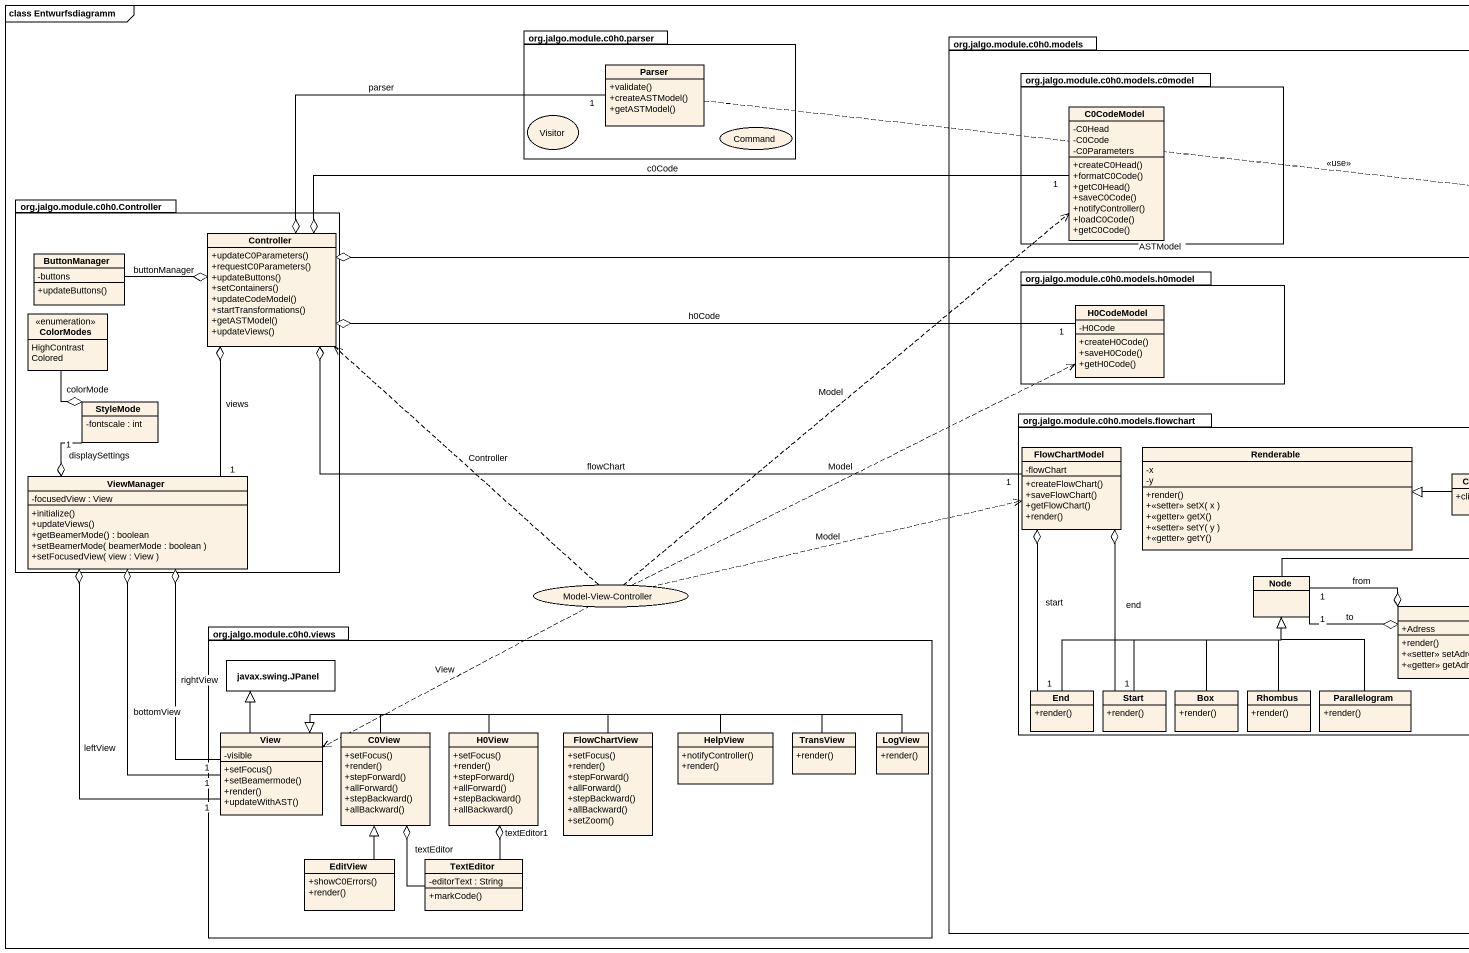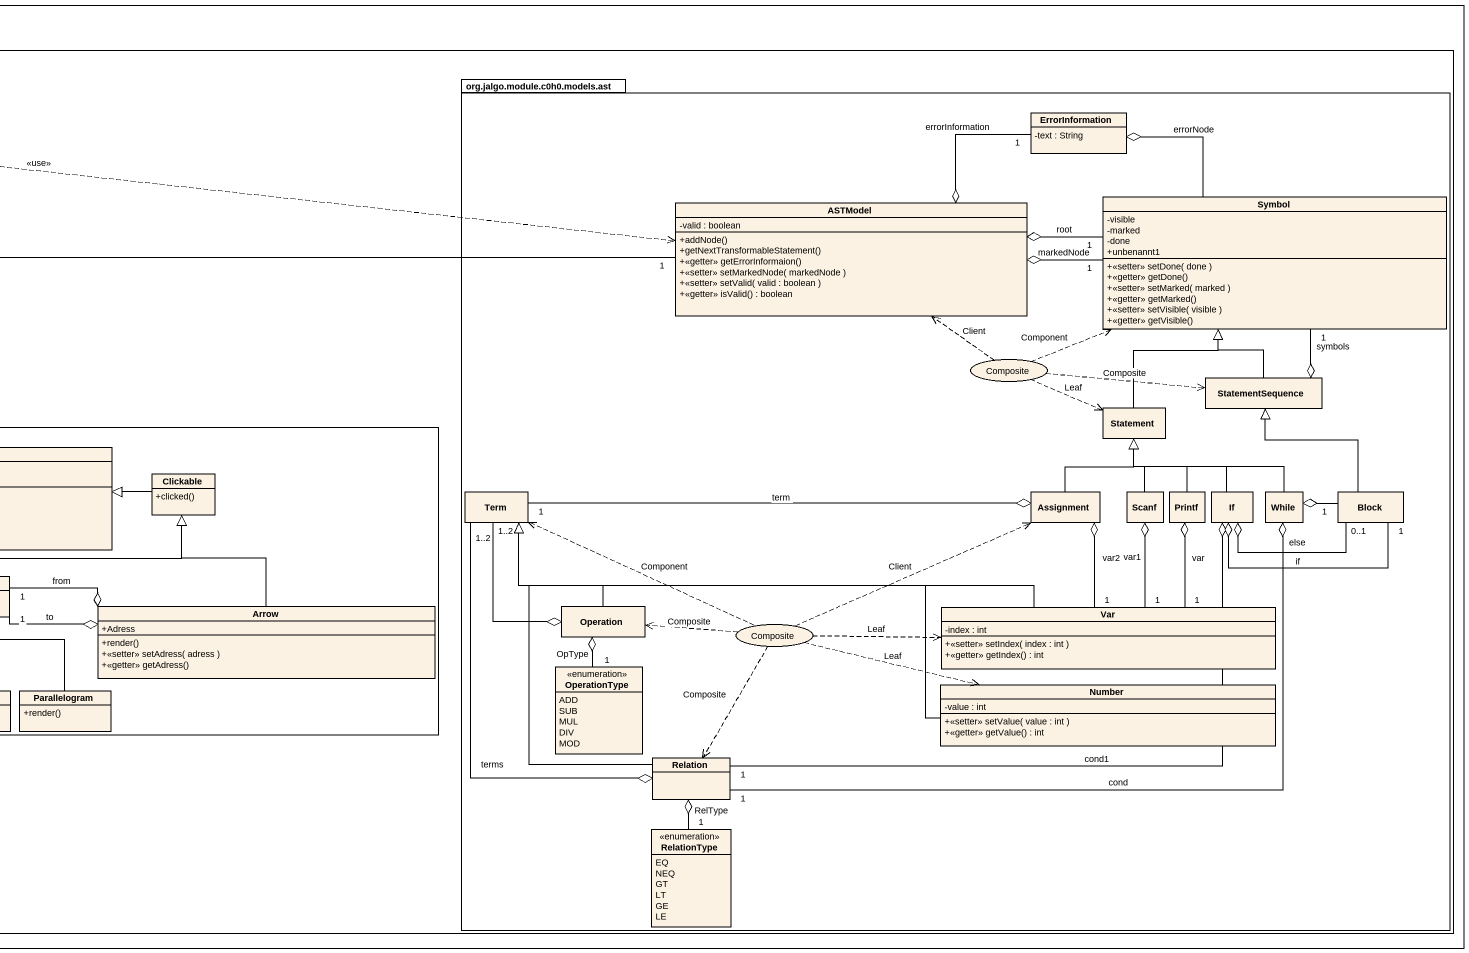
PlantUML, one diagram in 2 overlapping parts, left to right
@startuml
mainframe class Entwurfsdiagramm
allowmixing
hide circle
hide empty members
skinparam classAttributeIconSize 0
package "org.jalgo.module.c0h0.parser" as org_jalgo_module_c0h0_parser #FFFFFF {
  class Parser {
    +validate()
    +createASTModel()
    +getASTModel()
  }
  usecase Visitor
  usecase Command
}
package "org.jalgo.module.c0h0.models" as org_jalgo_module_c0h0_models #FFFFFF {
  package "org.jalgo.module.c0h0.models.c0model" as org_jalgo_module_c0h0 #FFFFFF {
    class C0CodeModel {
      -C0Head
      -C0Code
      -C0Parameters
      +createC0Head()
      +formatC0Code()
      +getC0Head()
      +saveC0Code()
      +notifyController()
      +loadC0Code()
      +getC0Code()
    }
  }
  package "org.jalgo.module.c0h0.models.ast" as org_jalgo_module_c0h0_2 #FFFFFF {
    class ErrorInformation {
      -text : String
    }
    class ASTModel {
      -valid : boolean
      +addNode()
      +getNextTransformableStatement()
      +<<getter>> getErrorInformaion()
      +<<setter>> setMarkedNode( markedNode )
      +<<setter>> setValid( valid : boolean )
      +<<getter>> isValid() : boolean
    }
    class Symbol {
      -visible
      -marked
      -done
      +unbenannt1
      +<<setter>> setDone( done )
      +<<getter>> getDone()
      +<<setter>> setMarked( marked )
      +<<getter>> getMarked()
      +<<setter>> setVisible( visible )
      +<<getter>> getVisible()
    }
    usecase Composite
    class StatementSequence
    class Statement
    class Term
    class Assignment
    class Scanf
    class Printf
    class "If" as If_
    class "While" as While_
    class Block
    class Operation
    class Var {
      -index : int
      +<<setter>> setIndex( index : int )
      +<<getter>> getIndex() : int
    }
    usecase "Composite" as Composite_2
    enum OperationType {
      ADD
      SUB
      MUL
      DIV
      MOD
    }
    class Number {
      -value : int
      +<<setter>> setValue( value : int )
      +<<getter>> getValue() : int
    }
    class Relation
    enum RelationType {
      EQ
      NEQ
      GT
      LT
      GE
      LE
    }
  }
  package "org.jalgo.module.c0h0.models.h0model" as org_jalgo_module_c0h0_4 #FFFFFF {
    class H0CodeModel {
      -H0Code
      +createH0Code()
      +saveH0Code()
      +getH0Code()
    }
  }
  package "org.jalgo.module.c0h0.models.flowchart" as org_jalgo_module_c0h0_5 #FFFFFF {
    class FlowChartModel {
      -flowChart
      +createFlowChart()
      +saveFlowChart()
      +getFlowChart()
      +render()
    }
    class Renderable {
      -x
      -y
      +render()
      +<<setter>> setX( x )
      +<<getter>> getX()
      +<<setter>> setY( y )
      +<<getter>> getY()
    }
    class Clickable {
      +clicked()
    }
    class "Node" as Node_
    class Arrow {
      +Adress
      +render()
      +<<setter>> setAdress( adress )
      +<<getter>> getAdress()
    }
    class "End" as End_ {
      +render()
    }
    class "Start" as Start_ {
      +render()
    }
    class "Box" as Box_ {
      +render()
    }
    class Rhombus {
      +render()
    }
    class Parallelogram {
      +render()
    }
  }
}
package "org.jalgo.module.c0h0.Controller" as org_jalgo_module_c0h0_3 #FFFFFF {
  class ButtonManager {
    -buttons
    +updateButtons()
  }
  class Controller {
    +updateC0Parameters()
    +requestC0Parameters()
    +updateButtons()
    +setContainers()
    +updateCodeModel()
    +startTransformations()
    +getASTModel()
    +updateViews()
  }
  enum ColorModes {
    HighContrast
    Colored
  }
  class StyleMode {
    -fontscale : int
  }
  class ViewManager {
    -focusedView : View
    +initialize()
    +updateViews()
    +getBeamerMode() : boolean
    +setBeamerMode( beamerMode : boolean )
    +setFocusedView( view : View )
  }
}
usecase "Model-View-Controller" as Model_View_Controller
package "org.jalgo.module.c0h0.views" as org_jalgo_module_c0h0_views #FFFFFF {
  class "javax.swing.JPanel" as javax_swing_JPanel #FFFFFF
  class View {
    -visible
    +setFocus()
    +setBeamermode()
    +render()
    +updateWithAST()
  }
  class C0View {
    +setFocus()
    +render()
    +stepForward()
    +allForward()
    +stepBackward()
    +allBackward()
  }
  class H0View {
    +setFocus()
    +render()
    +stepForward()
    +allForward()
    +stepBackward()
    +allBackward()
  }
  class FlowChartView {
    +setFocus()
    +render()
    +stepForward()
    +allForward()
    +stepBackward()
    +allBackward()
    +setZoom()
  }
  class HelpView {
    +notifyController()
    +render()
  }
  class TransView {
    +render()
  }
  class LogView {
    +render()
  }
  class EditView {
    +showC0Errors()
    +render()
  }
  class TextEditor {
    -editorText : String
    +markCode()
  }
}
Parser .right.> ASTModel : <<use>>
ErrorInformation o-- Symbol : errorNode
ASTModel o-right- "1" ErrorInformation : errorInformation
ASTModel o-right- "1" Symbol : root
ASTModel o-right- "1" Symbol : markedNode
Controller o-right- "1" Parser : parser
Controller o-right- "1" C0CodeModel : c0Code
Controller o-right- "1" ASTModel : ASTModel
Controller o-left- ButtonManager : buttonManager
Controller o-right- "1" H0CodeModel : h0Code
Controller o-right- "1" FlowChartModel : flowChart
Controller o-- "1" ViewManager : views
Composite .up.> ASTModel : Client
Composite .right.> Symbol : Component
Composite .right.> StatementSequence : Composite
Composite .right.> Statement : Leaf
StatementSequence o-up- "1" Symbol : symbols
StatementSequence -up-|> Symbol
StyleMode o-up- ColorModes : colorMode
Statement -up-|> Symbol
FlowChartModel o-- "1" End_ : start
FlowChartModel o-- "1" Start_ : end
ViewManager o-up- "1" StyleMode : displaySettings
ViewManager o-- "1" View : bottomView
ViewManager o-- "1" View : leftView
ViewManager o-- "1" View : rightView
Clickable -left-|> Renderable
Assignment -up-|> Statement
Assignment o-left- "1" Term : term
Assignment o-- "1" Var : var2
Scanf -up-|> Statement
Scanf o-- "1" Var : var1
Printf -up-|> Statement
Printf o-- "1" Var : var
If_ -up-|> Statement
If_ o-right- "0..1" Block : else
If_ o-right- "1" Block : if
If_ o-left- "1" Relation : cond1
While_ -left-|> Statement
While_ o-right- "1" Block
While_ o-left- "1" Relation : cond
Block -up-|> StatementSequence
Node_ -right-|> Clickable
Model_View_Controller .up.> C0CodeModel : Model
Model_View_Controller .up.> Controller : Controller
Model_View_Controller .right.> H0CodeModel : Model
Model_View_Controller .right.> FlowChartModel : Model
Model_View_Controller .left.> View : View
Arrow -up-|> Clickable
Arrow o-left- "1" Node_ : from
Arrow o-left- "1" Node_ : to
Operation -up-|> Term
Operation o-up- "1..2" Term
Operation o-- "1" OperationType : OpType
Var -left-|> Term
Composite_2 .left.> Term : Component
Composite_2 .right.> Assignment : Client
Composite_2 .left.> Operation : Composite
Composite_2 .right.> Var : Leaf
Composite_2 .right.> Number : Leaf
Composite_2 ..> Relation : Composite
End_ -right-|> Node_
Start_ -up-|> Node_
Box_ -up-|> Node_
Rhombus -up-|> Node_
Parallelogram -up-|> Node_
Number -left-|> Term
View -up-|> javax_swing_JPanel
C0View -left-|> View
C0View o-- TextEditor : textEditor
H0View -left-|> View
H0View o-- TextEditor : textEditor1
FlowChartView -left-|> View
HelpView -left-|> View
TransView -left-|> View
LogView -left-|> View
Relation -up-|> Term
Relation o-up- "1..2" Term : terms
Relation o-- "1" RelationType : RelType
EditView -up-|> C0View
@enduml
